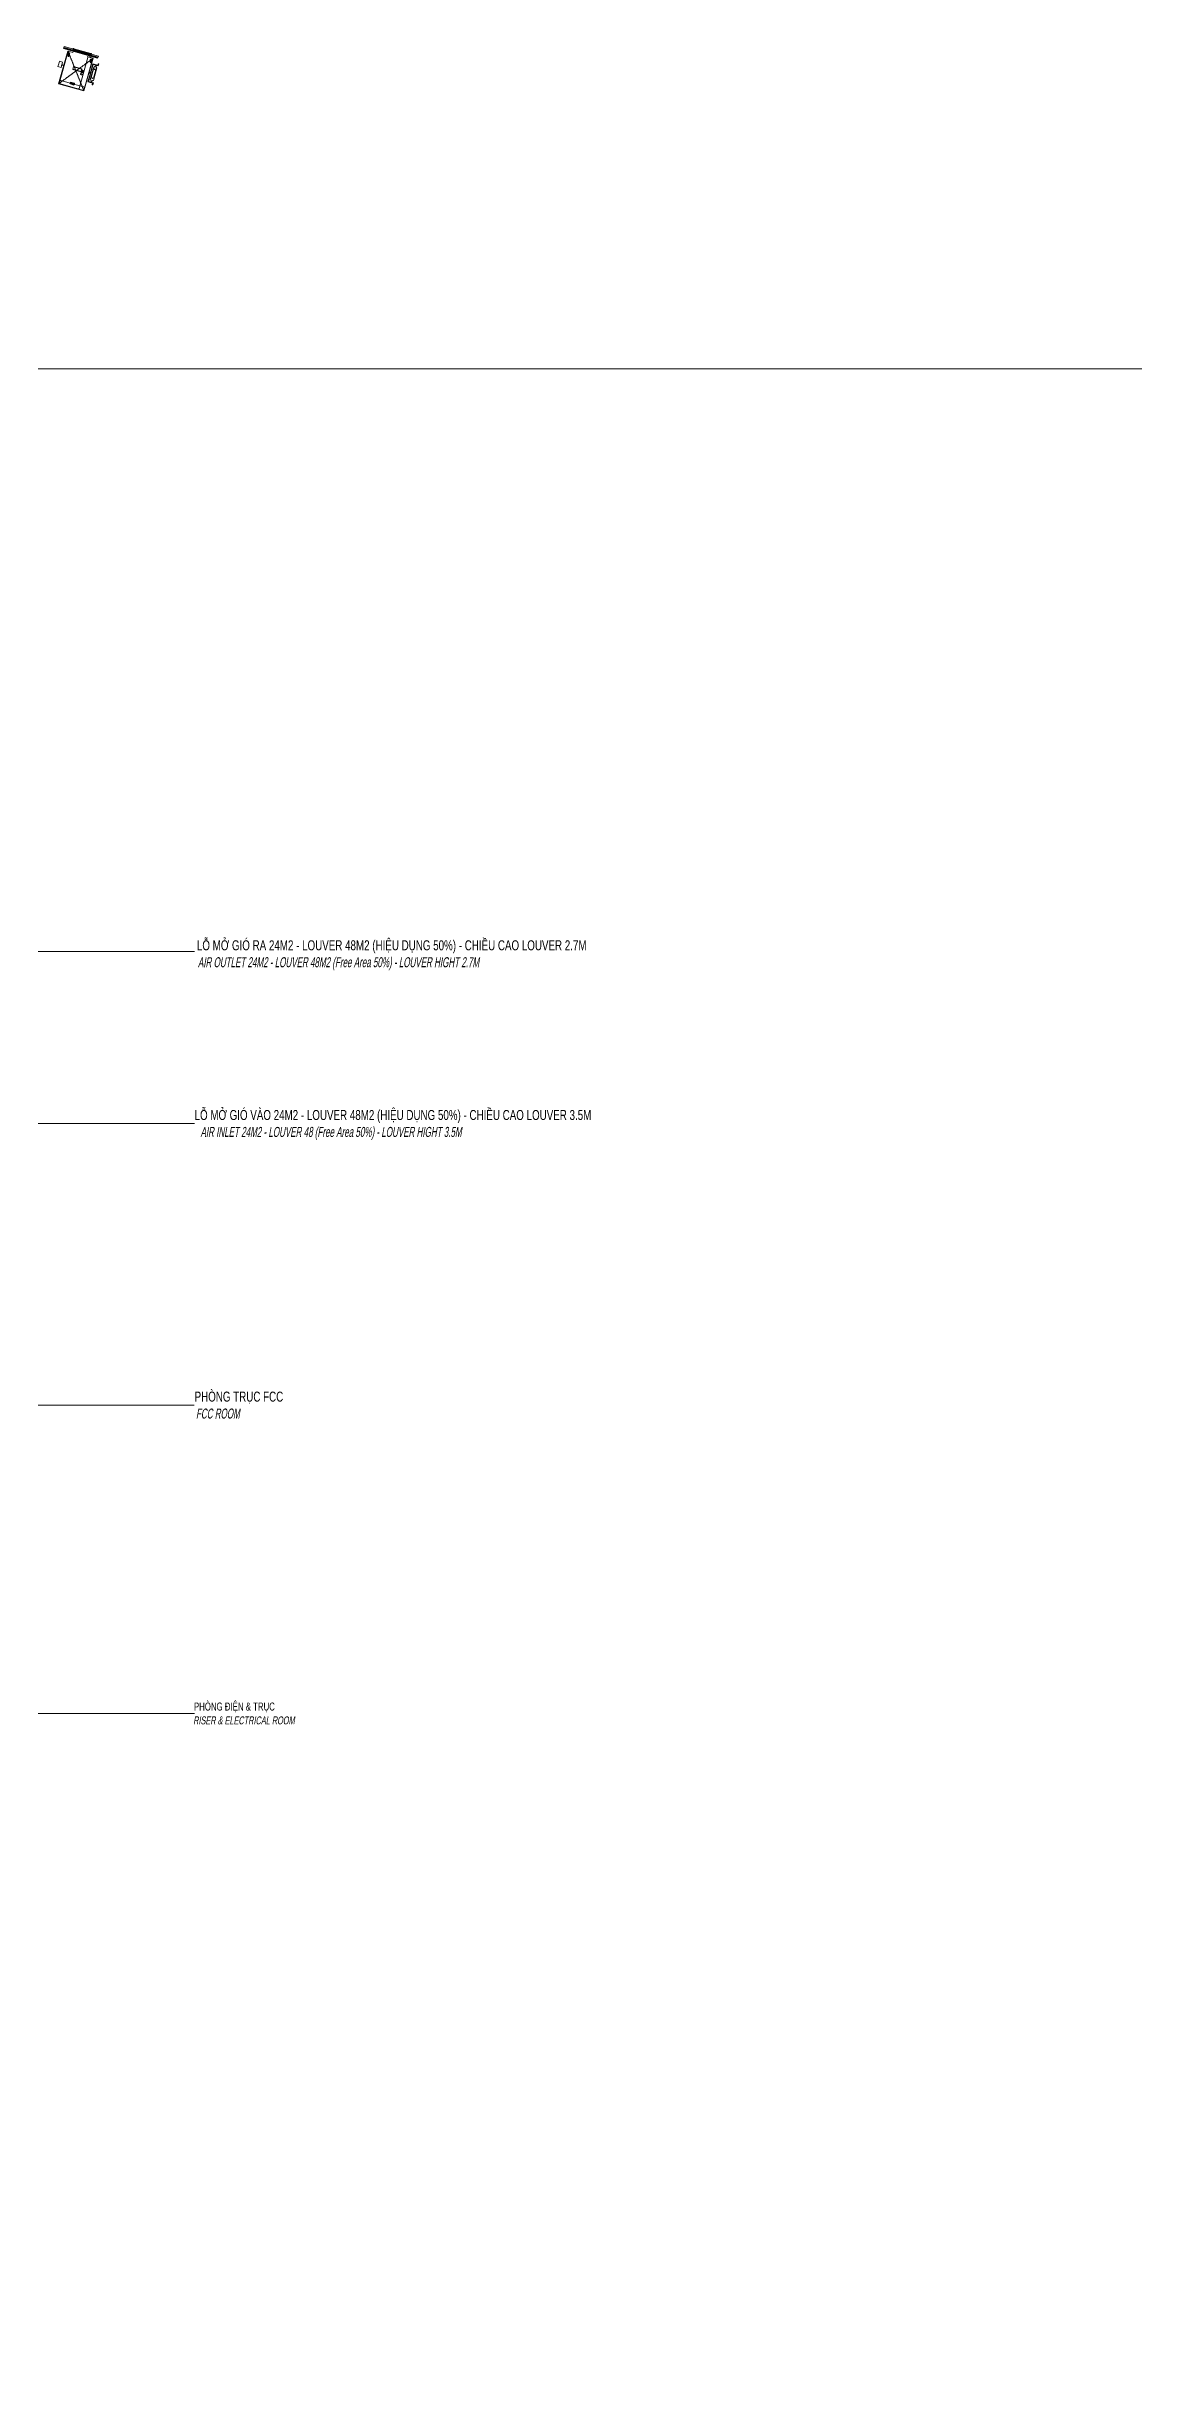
# Model space of a CAD drawing. Header units: millimetres. Extents: x -11451263 to 11578383104, y -507 to 1450429.
# Drawn here: x 11483542 to 11551393, y 1080557 to 1226182 of the extents above; entities that cross this region are included whole.
import ezdxf
from ezdxf.enums import TextEntityAlignment as Align

# ---------------------------------------------------------------- set-up
doc = ezdxf.new("R2010")
doc.units = ezdxf.units.MM
doc.header["$MEASUREMENT"] = 0
doc.linetypes.add('ACAD_ISO02W100', pattern=[15, 12, -3])
doc.layers.get('0').update_dxf_attribs({"linetype": 'CONTINUOUS', "lineweight": 13})
doc.layers.get('Defpoints').update_dxf_attribs({"color": 5, "linetype": 'CONTINUOUS', "lineweight": 13})
for name, color, linetype, lineweight in [('DO DIEN TICH THONG THUY', 141, 'CONTINUOUS', 13), ('KT-Net to mau', 159, 'CONTINUOUS', 18), ('KT-Noi that', 39, 'CONTINUOUS', 9), ('SPE-MEP-HVAC', 140, 'CONTINUOUS', 0), ('SPE-MEP-Plumbing', 90, 'CONTINUOUS', 0)]:
    doc.layers.add(name, color=color, linetype=linetype, lineweight=lineweight)
doc.layers.add('SPE-MEP-E-SLAB TEXT', color=6, linetype='CONTINUOUS')
doc.layers.add('SPE-MEP-Electric', color=2, linetype='CONTINUOUS')
doc.styles.add('ROMANS', font='ROMANS.SHX')
doc.styles.add('SPE-EN', font='arial.ttf', dxfattribs={"width": 0.7, "oblique": 10})
doc.styles.add('SPE-VN', font='arial.ttf', dxfattribs={"width": 0.7})
doc.styles.add('xref.N.Cot vach tang N2$0$DIM', font='vnsimli.shx', dxfattribs={"width": 0.7})
doc.dimstyles.new('SPE-DIM150', dxfattribs={"dimscale": 150, "dimtxt": 2.5, "dimasz": 2.5, "dimexe": 1.25, "dimexo": 0.625, "dimtad": 1, "dimdec": 0, "dimtxsty": 'Standard', "dimcen": 2.5, "dimadec": 0, "dimazin": 0, "dimtfac": 1, "dimtdec": 0, "dimtmove": 0, "dimatfit": 3, "dimldrblk": 'CLOSEDBLANK', "dimfxl": 0, "dimarcsym": 0})
doc.dimstyles.new('xref.N.Cot vach tang N2$0$CCU 1-100 A1', dxfattribs={"dimscale": 100, "dimtxt": 2.2, "dimasz": 1, "dimexe": 1, "dimexo": 0, "dimgap": 1, "dimtad": 1, "dimdec": 0, "dimdsep": 46, "dimtxsty": 'xref.N.Cot vach tang N2$0$DIM', "dimblk1": 'xref.N.Cot vach tang N2$0$_ARCHTICK', "dimblk2": 'xref.N.Cot vach tang N2$0$_ARCHTICK', "dimsah": 1, "dimcen": 0, "dimdle": 1, "dimclrd": 256, "dimclre": 256, "dimclrt": 31, "dimadec": 0, "dimazin": 0, "dimtfac": 1, "dimtdec": 0, "dimtix": 1, "dimtmove": 2, "dimatfit": 3, "dimldrblk": 'xref.N.Cot vach tang N2$0$_ARCHTICK', "dimfxl": 0, "dimtolj": 1, "dimarcsym": 0})

# ---------------------------------------------------------------- blocks, each defined once
blk = doc.blocks.new('xref.N.Cot vach tang N2$0$_Open90')
at = {"color": 0, "linetype": 'ByBlock', "lineweight": -2}
for p, q in [((0, 0), (-1, 0)), ((-0.5, 0.5), (0, 0)), ((0, 0), (-0.5, -0.5))]:
    blk.add_line(p, q, dxfattribs=at)
blk = doc.blocks.new('*D268')
at = {"layer": 'Defpoints', "color": 0, "transparency": 16777216}
for p in [(11484355, 1224013), (11485894, 1223578), (11485914, 1223646)]:
    blk.add_point(p, dxfattribs=at)
at = {"layer": 'KT-Noi that', "color": 5, "transparency": 16777216}
for p, q in [((11484355, 1224013), (11484388, 1224130)), ((11484422, 1224068), (11484955, 1223917)), ((11485866, 1223660), (11485298, 1223820)), ((11485894, 1223578), (11485927, 1223695))]:
    blk.add_line(p, q, dxfattribs=at)
at = {"layer": 'KT-Noi that', "color": 5, "transparency": 16777216, "xscale": 50, "yscale": 50, "zscale": 50}
for p, rotation in [((11484374, 1224081), 164.2212266783101), ((11485914, 1223646), 344.22122667831)]:
    blk.add_blockref('xref.N.Cot vach tang N2$0$_Open90', p, dxfattribs=dict(at, rotation=rotation))
at = {"layer": 'KT-Noi that', "color": 5, "transparency": 16777216, "insert": (11485126, 1223869), "char_height": 110, "attachment_point": 5, "rotation": 344.22123, "style": 'xref.N.Cot vach tang N2$0$DIM'}
blk.add_mtext('\\A1;1600', dxfattribs=at)
blk = doc.blocks.new('xref.N.Cot vach tang N2$0$_ARCHTICK')
at = {"color": 0, "linetype": 'ByBlock', "const_width": 0.15}
blk.add_lwpolyline([(-0.5, -0.5), (0.5, 0.5)], dxfattribs=at)
blk = doc.blocks.new('*D269')
at = {"layer": 'Defpoints', "color": 0, "transparency": 16777216}
for p in [(11486126, 1225546), (11486330, 1225488), (11485759, 1223467)]:
    blk.add_point(p, dxfattribs=at)
at = {"layer": 'KT-Noi that', "color": 5, "transparency": 16777216}
for p, q in [((11485569, 1223573), (11486113, 1225498)), ((11486330, 1225488), (11486078, 1225560)), ((11485759, 1223467), (11485507, 1223539))]:
    blk.add_line(p, q, dxfattribs=at)
at = {"layer": 'KT-Noi that', "color": 5, "transparency": 16777216, "xscale": 50, "yscale": 50, "zscale": 50}
for p, rotation in [((11486126, 1225546), 74.22122665626249), ((11485555, 1223525), 254.2212266562625)]:
    blk.add_blockref('xref.N.Cot vach tang N2$0$_Open90', p, dxfattribs=dict(at, rotation=rotation))
at = {"layer": 'KT-Noi that', "color": 5, "transparency": 16777216, "insert": (11485740, 1224564), "char_height": 110, "attachment_point": 5, "rotation": 74.22123, "style": 'xref.N.Cot vach tang N2$0$DIM'}
blk.add_mtext('\\A1;2100', dxfattribs=at)
blk = doc.blocks.new('_ClosedBlank')
at = {"linetype": 'ByBlock', "lineweight": -2}
for p, q in [((-1, 0.17), (0, 0)), ((-1, 0.17), (-1, -0.17)), ((0, 0), (-1, -0.17))]:
    blk.add_line(p, q, dxfattribs=at)
blk = doc.blocks.new('jghhjkghjkgj')
at = {"true_color": 0xf28888}
h = blk.add_hatch(color=11, dxfattribs=at)
h.dxf.hatch_style = 1
edge = h.paths.add_edge_path()
edge.add_line((11403962, 1048892), (11405711, 1049496))
edge.add_line((11405711, 1049496), (11408224, 1042216))
edge.add_line((11408224, 1042216), (11400578, 1039576))
edge.add_arc((11398745, 1045138), 5856, 244.46229, 288.23568, ccw=False)
edge.add_arc((11436798, 1084934), 60653, 224.5121, 228.00959, ccw=False)
edge.add_arc((11431003, 1079604), 52784, 216.13002, 224.79583, ccw=False)
edge.add_line((11388370, 1048481), (11384648, 1053970))
edge.add_arc((11387825, 1054696), 3260, 105.52673, 192.86682, ccw=False)
edge.add_line((11386953, 1057836), (11416370, 1067978))
edge.add_arc((11428750, 1032070), 37983, 104.35211, 109.02215, ccw=False)
edge.add_arc((11424647, 1048107), 21429, 81.54526, 104.35211, ccw=False)
edge.add_line((11427797, 1069303), (11443617, 1065192))
edge.add_arc((11442918, 1062503), 2778, 20.29044, 75.43109, ccw=False)
edge.add_line((11445523, 1063466), (11447601, 1057460))
edge.add_line((11447601, 1057460), (11437231, 1053880))
edge.add_line((11437231, 1053880), (11434313, 1062330))
edge.add_line((11434313, 1062330), (11428545, 1060345))
edge.add_line((11428545, 1060345), (11422779, 1058354))
edge.add_line((11422779, 1058354), (11422846, 1058162))
edge.add_line((11422846, 1058162), (11419195, 1056902))
edge.add_line((11419195, 1056902), (11418348, 1056610))
edge.add_line((11418348, 1056610), (11416694, 1056039))
edge.add_line((11416694, 1056039), (11413086, 1054793))
edge.add_line((11413086, 1054793), (11413021, 1054982))
edge.add_line((11413021, 1054982), (11406309, 1052665))
edge.add_line((11406309, 1052665), (11406375, 1052476))
edge.add_line((11406375, 1052476), (11403113, 1051350))
edge.add_line((11403113, 1051350), (11403962, 1048892))
at = {"true_color": 0x93e6c6}
h = blk.add_hatch(color=111, dxfattribs=at)
h.dxf.hatch_style = 1
edge = h.paths.add_edge_path()
edge.add_line((11420665, 1047210), (11420627, 1046737))
edge.add_line((11420627, 1046737), (11420555, 1045834))
edge.add_arc((11420539, 1034073), 11762, 28.67493, 89.9224, ccw=False)
edge.add_line((11430858, 1039716), (11431846, 1040059))
edge.add_line((11431846, 1040059), (11442618, 1043791))
edge.add_line((11442618, 1043791), (11443599, 1044106))
edge.add_line((11443599, 1044106), (11445650, 1044814))
edge.add_line((11445650, 1044814), (11445924, 1044020))
edge.add_line((11445924, 1044020), (11449044, 1045097))
edge.add_line((11449044, 1045097), (11449909, 1042592))
edge.add_line((11449909, 1042592), (11449436, 1042429))
edge.add_line((11449436, 1042429), (11450047, 1040659))
edge.add_line((11450047, 1040659), (11451833, 1040659))
edge.add_line((11451833, 1040659), (11451833, 1032959))
edge.add_line((11451833, 1032959), (11454833, 1032959))
edge.add_line((11454833, 1032959), (11454833, 1043459))
edge.add_line((11454833, 1043459), (11457983, 1043459))
edge.add_line((11457983, 1043459), (11457983, 1045159))
edge.add_line((11457983, 1045159), (11454936, 1045159))
edge.add_arc((11455109, 1049735), 4579, 202.82978, 267.83441, ccw=False)
edge.add_line((11450888, 1047958), (11447601, 1057460))
edge.add_line((11447601, 1057460), (11441999, 1055526))
edge.add_line((11441999, 1055526), (11438932, 1054467))
edge.add_line((11438932, 1054467), (11431465, 1051889))
edge.add_line((11431465, 1051889), (11428612, 1060151))
edge.add_line((11428612, 1060151), (11425777, 1059172))
edge.add_line((11425777, 1059172), (11428354, 1051707))
edge.add_line((11428354, 1051707), (11425424, 1050695))
edge.add_line((11425424, 1050695), (11422485, 1049674))
edge.add_arc((11423650, 1046909), 3000, 112.8468, 174.24151)
at = {"true_color": 0x94cce1}
h = blk.add_hatch(color=151, dxfattribs=at)
h.dxf.hatch_style = 1
edge = h.paths.add_edge_path()
edge.add_line((11413086, 1054793), (11422846, 1058162))
edge.add_line((11422846, 1058162), (11423270, 1056934))
edge.add_line((11423270, 1056934), (11420812, 1056085))
edge.add_line((11420812, 1056085), (11422346, 1051642))
edge.add_line((11422346, 1051642), (11424804, 1052491))
edge.add_line((11424804, 1052491), (11425407, 1050742))
edge.add_line((11425407, 1050742), (11422655, 1049792))
edge.add_arc((11423658, 1046898), 3063, 109.1241, 178.41293)
edge.add_line((11420596, 1046983), (11420505, 1045834))
edge.add_arc((11420539, 1034073), 11762, 90.16676, 114.30777)
edge.add_line((11415698, 1044792), (11415445, 1044704))
edge.add_line((11415445, 1044704), (11415149, 1045561))
edge.add_line((11415149, 1045561), (11415303, 1045614))
edge.add_line((11415303, 1045614), (11414585, 1047693))
edge.add_line((11414585, 1047693), (11414963, 1047824))
edge.add_line((11414963, 1047824), (11413639, 1051810))
edge.add_line((11413639, 1051810), (11414065, 1051957))
edge.add_line((11414065, 1051957), (11413086, 1054793))
at = {"true_color": 0xf28888}
h = blk.add_hatch(color=11, dxfattribs=at)
h.dxf.hatch_style = 1
edge = h.paths.add_edge_path()
edge.add_line((11466283, 1045159), (11466283, 1032759))
edge.add_line((11466283, 1032759), (11454833, 1032759))
edge.add_line((11454833, 1032759), (11454833, 1032759))
edge.add_line((11454833, 1032759), (11446133, 1032759))
edge.add_line((11446133, 1032759), (11446133, 1033610))
edge.add_line((11446133, 1033610), (11445918, 1034232))
edge.add_line((11445918, 1034232), (11441901, 1032845))
edge.add_line((11441901, 1032845), (11442358, 1031522))
edge.add_line((11442358, 1031522), (11437915, 1029988))
edge.add_line((11437915, 1029988), (11437458, 1031311))
edge.add_line((11437458, 1031311), (11434312, 1030201))
edge.add_line((11434312, 1030201), (11435977, 1025391))
edge.add_arc((11440658, 1026868), 4909, 197.51289, 269.92825)
edge.add_line((11440652, 1021959), (11485787, 1021959))
edge.add_arc((11485787, 1026815), 4856, 270, 361.01204)
edge.add_arc((11484053, 1026784), 6590, 1.01204, 7.07216)
edge.add_line((11490593, 1027596), (11489889, 1030859))
edge.add_line((11489889, 1030859), (11485433, 1030859))
edge.add_line((11485433, 1030859), (11482533, 1030859))
edge.add_line((11482533, 1030859), (11475333, 1030859))
edge.add_line((11475333, 1030859), (11475333, 1032759))
edge.add_line((11475333, 1032759), (11475083, 1032759))
edge.add_line((11475083, 1032759), (11475083, 1043199))
edge.add_line((11475083, 1043199), (11475083, 1044046))
edge.add_line((11475083, 1044046), (11475083, 1045159))
edge.add_line((11475083, 1045159), (11466283, 1045159))
at = {"true_color": 0x40c9a2}
h = blk.add_hatch(color=113, dxfattribs=at)
h.dxf.hatch_style = 1
h.paths.add_polyline_path([(11461183, 1045159), (11466284, 1045159), (11466284, 1032958), (11461183, 1032958), (11461183, 1043059), (11457983, 1043059), (11457983, 1045159)])
at = {"true_color": 0x94cce1}
h = blk.add_hatch(color=151, dxfattribs=at)
h.dxf.hatch_style = 1
h.paths.add_polyline_path([(11431558, 1038160), (11441280, 1041528), (11442135, 1039061), (11440906, 1038637), (11442309, 1034573), (11434653, 1031929), (11433815, 1031639)])
at = {"layer": 'DO DIEN TICH THONG THUY'}
h = blk.add_hatch(dxfattribs=at)
h.set_pattern_fill('ANSI31', color=256, scale=2000)
h.paths.add_polyline_path([(11422108, 1118119), (11423288, 1117144), (11424262, 1118324), (11423082, 1119298)], flags=16)
h.paths.add_polyline_path([(11428508, 1112833), (11429687, 1111859), (11430662, 1113039), (11429482, 1114013)], flags=16)
h.paths.add_polyline_path([(11424783, 1108323), (11425962, 1107348), (11426937, 1108528), (11425757, 1109502)], flags=16)
h.paths.add_polyline_path([(11415484, 1114997), (11420849, 1121493), (11422140, 1120427), (11427020, 1126335), (11430169, 1125446), (11426041, 1120447), (11429415, 1117661), (11433354, 1116544), (11429541, 1103048), (11427196, 1103710), (11418276, 1111076), (11419232, 1112233), (11418052, 1113207), (11417889, 1113010)])
at = {"elevation": 0}
for points in [[(11403962, 1048892), (11405711, 1049496), (11408224, 1042216), (11400578, 1039576, -0.1933544), (11396220, 1039854, -0.0152619), (11393546, 1042413, -0.0378298), (11388370, 1048481), (11384648, 1053970, -0.4006807), (11386953, 1057836), (11416370, 1067978, -0.0203797), (11419335, 1068867, -0.0998435), (11427797, 1069303), (11443617, 1065192, -0.245349), (11445523, 1063466), (11447601, 1057460), (11437231, 1053880), (11434313, 1062330), (11428545, 1060345), (11422779, 1058354), (11422846, 1058162), (11419195, 1056902), (11418348, 1056610), (11416694, 1056039), (11413086, 1054793), (11413021, 1054982), (11406309, 1052665), (11406375, 1052476), (11403113, 1051350)], [(11420665, 1047210), (11420627, 1046737), (11420555, 1045834, -0.2737917), (11430858, 1039716), (11431846, 1040059), (11442618, 1043791), (11443599, 1044106), (11445650, 1044814), (11445924, 1044020), (11449044, 1045097), (11449909, 1042592), (11449436, 1042429), (11450047, 1040659), (11451833, 1040659), (11451833, 1032959), (11454833, 1032959), (11454833, 1043459), (11457983, 1043459), (11457983, 1045159), (11454936, 1045159, -0.2914954), (11450888, 1047958), (11447601, 1057460), (11441999, 1055526), (11438932, 1054467), (11431465, 1051889), (11428612, 1060151), (11425777, 1059172), (11428354, 1051707), (11425424, 1050695), (11422485, 1049674, 0.2744825)], [(11413086, 1054793), (11422846, 1058162), (11423270, 1056934), (11420812, 1056085), (11422346, 1051642), (11424804, 1052491), (11425407, 1050742), (11422655, 1049792, 0.3118906), (11420596, 1046983), (11420505, 1045834, 0.1057263), (11415698, 1044792), (11415445, 1044704), (11415149, 1045561), (11415303, 1045614), (11414585, 1047693), (11414963, 1047824), (11413639, 1051810), (11414065, 1051957)], [(11466283, 1045159), (11466283, 1032759), (11454833, 1032759), (11454833, 1032759), (11446133, 1032759), (11446133, 1033610), (11445918, 1034232), (11441901, 1032845), (11442358, 1031522), (11437915, 1029988), (11437458, 1031311), (11434312, 1030201), (11435977, 1025391, 0.3269245), (11440652, 1021959), (11485787, 1021959, 0.4193966), (11490642, 1026901, 0.0264485), (11490593, 1027596), (11489889, 1030859), (11489889, 1030859), (11485433, 1030859), (11482533, 1030859), (11475333, 1030859), (11475333, 1032759), (11475083, 1032759), (11475083, 1043199), (11475083, 1044046), (11475083, 1045159)]]:
    blk.add_lwpolyline(points, format="xyb", close=True, dxfattribs=at)
for points in [[(11461183, 1045159), (11466284, 1045159), (11466284, 1032958), (11461183, 1032958), (11461183, 1043059), (11457983, 1043059), (11457983, 1045159)], [(11431558, 1038160), (11441280, 1041528), (11442135, 1039061), (11440906, 1038637), (11442309, 1034573), (11434653, 1031929), (11433815, 1031639)]]:
    blk.add_lwpolyline(points, close=True, dxfattribs=at)
at = {"layer": 'DO DIEN TICH THONG THUY', "elevation": 0}
blk.add_lwpolyline([(11441183, 1154490, -0.9741855), (11440767, 1153018), (11438817, 1146118, -0.9741872), (11438401, 1144646), (11436451, 1137746, -0.9741867), (11436035, 1136274), (11434085, 1129373, -0.6648394), (11434220, 1127969), (11455091, 1122071), (11455445, 1123323), (11456696, 1122969), (11458654, 1129898), (11457403, 1130251), (11457811, 1131695), (11459062, 1131341), (11461019, 1138270), (11459768, 1138623), (11460176, 1140067), (11461427, 1139713), (11463197, 1145976), (11462722, 1148180), (11462007, 1148383), (11461653, 1147132), (11460210, 1147539), (11460563, 1148790), (11454212, 1150592), (11455121, 1153809), (11442035, 1157507)], format="xyb", close=True, dxfattribs=at)
for points in [[(11415463, 1114995), (11420846, 1121514), (11422138, 1120448), (11427014, 1126353), (11430195, 1125454), (11426062, 1120449), (11429422, 1117675), (11433373, 1116554), (11429551, 1103029), (11427189, 1103697), (11418255, 1111074), (11419210, 1112231), (11418054, 1113186), (11417891, 1112989), (11415463, 1114995)], [(11424804, 1108325), (11425960, 1107369), (11426916, 1108526), (11425759, 1109481), (11424804, 1108325)]]:
    blk.add_lwpolyline(points, dxfattribs=at)
for points in [[(11415484, 1114997), (11420849, 1121493), (11422140, 1120427), (11427020, 1126335), (11430169, 1125446), (11426041, 1120447), (11429415, 1117661), (11433354, 1116544), (11429541, 1103048), (11427196, 1103710), (11418276, 1111076), (11419232, 1112233), (11418052, 1113207), (11417889, 1113010)], [(11422108, 1118119), (11423288, 1117144), (11424262, 1118324), (11423082, 1119298)], [(11428508, 1112833), (11429687, 1111859), (11430662, 1113039), (11429482, 1114013)], [(11424783, 1108323), (11425962, 1107348), (11426937, 1108528), (11425757, 1109502)]]:
    blk.add_lwpolyline(points, close=True, dxfattribs=at)
blk = doc.blocks.new('A$C26E72C3C')
at = {"layer": 'SPE-MEP-E-SLAB TEXT', "oblique": 10, "width": 0.6}
for s, height, p in [('AIR OUTLET 24M2 - LOUVER 48M2 (Free Area 50%%%) - LOUVER HIGHT 2.7M', 625, (38429, -15800, 0)), ('AIR INLET 24M2 - LOUVER 48 (Free Area 50%%%) - LOUVER HIGHT 3.5M', 625, (38588, -26403, 0)), ('FCC ROOM', 625, (38307, -43998, 0)), ('RISER & ELECTRICAL ROOM', 500, (38132, -63108, 0)), ('RISER & ELECTRICAL ROOM', 500, (-93816, -72997, 0)), ('RISER & ELECTRICAL ROOM', 500, (-93816, -78590, 0)), ('RISER & ELECTRICAL ROOM', 500, (-93816, -78590, 0))]:
    blk.add_text(s, height=height, dxfattribs=at).set_placement(p)
at = {"layer": 'SPE-MEP-Electric', "style": 'SPE-EN', "width": 0.7}
for s, height, p in [('LỖ MỞ GIÓ RA 24M2 - LOUVER 48M2 (HIỆU DỤNG 50%%%) - CHIỀU CAO LOUVER 2.7M ', 625, (38362, -14743, 0)), ('LỖ MỞ GIÓ VÀO 24M2 - LOUVER 48M2 (HIỆU DỤNG 50%%%) - CHIỀU CAO LOUVER 3.5M', 625, (38218, -25346, 0)), ('PHÒNG TRỤC FCC', 625, (38218, -42941, 0)), ('PHÒNG ĐIỆN & TRỤC', 500, (38177, -62242, 0)), ('PHÒNG ĐIỆN & TRỤC', 500, (-93771, -72131, 0)), ('PHÒNG ĐIỆN & TRỤC', 500, (-93771, -77724, 0)), ('PHÒNG ĐIỆN & TRỤC', 500, (-93771, -77724, 0))]:
    blk.add_text(s, height=height, dxfattribs=at).set_placement(p)
at = {"layer": 'SPE-MEP-HVAC', "width": 0.7}
for s, style, p in [('TRỤC ĐIỀU ÁP BUỒNG ĐỆM & SẢNH THANG MÁY 1.6m2', 'SPE-VN', (-20061, -61171, 0)), ('TRỤC CẤP KHÍ CHO HÚT KHÓI HÀNH LANG 1.2 m2', 'SPE-VN', (-81858, -66328, 0)), ('TRỤC HÚT KHÓI HÀNH LANG 1.6m2', 'SPE-VN', (-85230, -68321, 0)), ('TRỤC CẤP CHILLER', 'SPE-EN', (-88951, -70442, 0)), ('TRỤC ĐIỀU ÁP BUỒNG ĐỆM 1.2m2', 'SPE-VN', (-85549, -82625, 0)), ('TRỤC HÚT KHÓI HÀNH LANG 1.6m2', 'SPE-VN', (-85230, -84347, 0))]:
    blk.add_text(s, height=500, dxfattribs=dict(at, style=style)).set_placement(p, align=Align.RIGHT)
at = {"layer": 'SPE-MEP-HVAC', "style": 'SPE-EN', "oblique": 10}
for s, width, p in [('PRESSURE FOR BUFFER &LIFT LOBBY : 1.6m2', 0.6, (-20085, -62027, 0)), ('MAKEUP AIR FOR SMOKE CORRIDOR : 1.2 m2', 0.6, (-84342, -67257, 0)), ('CORRIDOR SMOKE EXHAUST: 1.6 m2', 0.6, (-86019, -69178, 0)), (' CHILLER RISER', 0.7, (-89820, -71311, 0)), ('PRESSURE FOR BUFFER : 1.2m2', 0.6, (-87007, -83481, 0)), ('CORRIDOR SMOKE EXHAUST: 1.6 m2', 0.6, (-86019, -85204, 0))]:
    blk.add_text(s, height=500, dxfattribs=dict(at, width=width)).set_placement(p, align=Align.RIGHT)
at = {"layer": 'SPE-MEP-HVAC', "style": 'SPE-EN', "width": 0.7}
blk.add_text('TRỤC HÚT BẾP, GẶT ỦI & THÔNG GIÓ', height=500, dxfattribs=at).set_placement((-93504, -76013, 0))
at = {"layer": 'SPE-MEP-HVAC', "style": 'SPE-EN', "oblique": 10, "width": 0.7}
blk.add_text('KITCHEN EXHAUST, LAUNDRY & MV RISER', height=500, dxfattribs=at).set_placement((-93602, -76883, 0))
at = {"layer": 'SPE-MEP-Plumbing', "style": 'SPE-EN', "width": 0.7}
for s, p in [('TRỤC GOM THOÁT NƯỚC THẢI, MƯA', (-84668, -56214, 0)), ('TRỤC CẤP THOÁT NƯỚC', (-87650, -64126, 0)), ('TRỤC CẤP THOÁT NƯỚC', (-87691, -86453, 0))]:
    blk.add_text(s, height=500, dxfattribs=at).set_placement(p, align=Align.RIGHT)
at = {"layer": 'SPE-MEP-Plumbing', "style": 'SPE-EN', "oblique": 10, "width": 0.7}
for s, p in [('MAIN SANITATION & RAIN RISER', (-85742, -57116, 0)), ('PLUMBING RISER', (-89462, -64842, 0)), ('PLUMBING RISER', (-89486, -87203, 0))]:
    blk.add_text(s, height=500, dxfattribs=at).set_placement(p, align=Align.RIGHT)
at = {"layer": 'SPE-MEP-Electric'}
for points, override in [([(1071, -14809, 0), (38222, -14809, 0)], {"dimgap": 0.625, "dimtad": 0, "dimfxl": 2}), ([(-2479, -25559, 0), (38222, -25559, 0)], {"dimgap": 0.625, "dimtad": 0, "dimfxl": 2}), ([(9827, -43153, 0), (38184, -43153, 0)], {"dimgap": 0.625, "dimtad": 0, "dimfxl": 2}), ([(-15603, -62434, 0), (38222, -62434, 0)], {"dimgap": 0.625, "dimtad": 0, "dimfxl": 2}), ([(-54295, -72323, 0), (-93816, -72323, 0)], {"dimtad": 0}), ([(-49785, -77915, 0), (-93816, -77915, 0)], {"dimtad": 0})]:
    blk.add_leader(points, dimstyle='SPE-DIM150', override=override, dxfattribs=at)
at = {"layer": 'SPE-MEP-HVAC'}
for points in [[(-36582, -61304, 0), (-20113, -61324, 0)], [(-49969, -66570, 0), (-93504, -66570, 0)], [(-51342, -67845, 0), (-51879, -68504, 0), (-93654, -68504, 0)], [(-50654, -68556, 0), (-52341, -70619, 0), (-93604, -70619, 0)], [(-52094, -76248, 0), (-93504, -76248, 0)], [(-60379, -82829, 0), (-93607, -82829, 0)], [(-61395, -84530, 0), (-93575, -84530, 0)]]:
    blk.add_leader(points, dimstyle='SPE-DIM150', dxfattribs=at)
at = {"layer": 'SPE-MEP-Plumbing'}
for points, override in [([(-42495, -56416, 0), (-93455, -56416, 0)], {"dimgap": 0.625, "dimtad": 0, "dimfxl": 2}), ([(-42624, -68986, 0), (-42624, -64244, 0), (-93579, -64244, 0)], {"dimtad": 0, "dimfxl": 2}), ([(-59420, -86074, 0), (-59898, -86607, 0), (-93588, -86607, 0)], {"dimtad": 0})]:
    blk.add_leader(points, dimstyle='SPE-DIM150', override=override, dxfattribs=at)

msp = doc.modelspace()

# ---------------------------------------------------------------- linework, layer by layer
at = {"layer": 'Defpoints'}
msp.add_lwpolyline([(11579737.4, 1206045.3), (11264737.4, 1206045.3), (11264737.4, 983295.3), (11579737.4, 983295.3)], close=True, dxfattribs=at)
at = {"layer": 'KT-Noi that', "linetype": 'Continuous', "ltscale": 2}
for p, q in [((11484629.7, 1226181.9), (11484616.1, 1226133.8)), ((11486770.9, 1225576.9), (11484629.7, 1226181.9)), ((11484862.7, 1225903), (11484284.8, 1223858.1)), ((11484886.7, 1225896.2), (11484315.7, 1223875.4)), ((11484471.5, 1224993.1), (11484502.5, 1225102.8)), ((11484479.9, 1224993.3), (11484471.5, 1224993.1)), ((11484497.2, 1225039.9), (11484479.9, 1224993.3)), ((11484525.1, 1225032), (11484497.2, 1225039.9)), ((11484509.5, 1225098.2), (11484499.9, 1225049.5)), ((11484499.9, 1225049.5), (11484527.8, 1225041.6)), ((11484502.5, 1225102.8), (11484509.5, 1225098.2)), ((11484533.9, 1225026.4), (11484525.1, 1225032)), ((11484527.8, 1225041.6), (11484538.3, 1225041.8)), ((11484570.5, 1225016.1), (11484533.9, 1225026.4)), ((11484538.3, 1225041.8), (11484574.8, 1225031.5)), ((11484574.8, 1225031.5), (11484570.5, 1225016.1)), ((11484616.1, 1226133.8), (11486757.3, 1225528.7)), ((11484886.7, 1225896.2), (11484862.7, 1225903)), ((11485175.4, 1225814.7), (11484886.7, 1225896.2)), ((11485171, 1224750.8), (11485225.4, 1224943.2)), ((11485681, 1224606.7), (11485171, 1224750.8)), ((11485195.8, 1225886.8), (11485175.4, 1225814.7)), ((11485177.8, 1224774.8), (11485218.6, 1224919.2)), ((11485687.8, 1224630.7), (11485177.8, 1224774.8)), ((11485181.7, 1226020.7), (11485195.3, 1226068.8)), ((11485229.8, 1226007.1), (11485181.7, 1226020.7)), ((11485195.3, 1226068.8), (11485243.4, 1226055.2)), ((11485218.6, 1224919.2), (11485728.6, 1224775.1)), ((11485225.4, 1224943.2), (11485735.4, 1224799.1)), ((11485243.4, 1226055.2), (11485229.8, 1226007.1)), ((11485242.1, 1226050.4), (11486300.6, 1225751.3)), ((11485735.4, 1224799.1), (11485681, 1224606.7)), ((11485728.6, 1224775.1), (11485687.8, 1224630.7)), ((11485855.4, 1223440.3), (11486426.5, 1225461.2)), ((11485872.7, 1223409.4), (11486450.5, 1225454.4)), ((11486234, 1225515.5), (11486254.4, 1225587.7)), ((11486426.5, 1225461.2), (11486234, 1225515.5)), ((11486265.5, 1224122.9), (11486486.1, 1224903.5)), ((11486302, 1225756.1), (11486288.4, 1225708)), ((11486288.4, 1225708), (11486336.5, 1225694.4)), ((11486350.1, 1225742.5), (11486302, 1225756.1)), ((11486303.4, 1224257.2), (11486448.6, 1224771.1)), ((11486327.5, 1224250.4), (11486472.7, 1224764.3)), ((11486336.5, 1225694.4), (11486350.1, 1225742.5)), ((11486450.5, 1225454.4), (11486426.5, 1225461.2)), ((11486448.6, 1224771.1), (11486641.1, 1224716.7)), ((11486458, 1224068.5), (11486678.5, 1224849.1)), ((11486617.1, 1224723.5), (11486471.8, 1224209.7)), ((11486472.7, 1224764.3), (11486617.1, 1224723.5)), ((11486491.7, 1224906.7), (11486521.4, 1224898.3)), ((11486641.1, 1224716.7), (11486495.9, 1224202.9)), ((11486527.1, 1224901.5), (11486536.8, 1224936)), ((11486542.5, 1224939.2), (11486649.1, 1224909.1)), ((11486583.8, 1225024.2), (11486583, 1225030.6)), ((11486583, 1225030.6), (11486662.4, 1225008.2)), ((11486616.9, 1225012.5), (11486583.8, 1225024.2)), ((11486599.8, 1224954.9), (11486606.7, 1224979.4)), ((11486608.5, 1224952.5), (11486599.8, 1224954.9)), ((11486606.7, 1224979.4), (11486610.2, 1224988.8)), ((11486614.9, 1224977.1), (11486608.5, 1224952.5)), ((11486610.2, 1224988.8), (11486616.9, 1225012.5)), ((11486617.4, 1224986.8), (11486614.9, 1224977.1)), ((11486624.1, 1225010.5), (11486617.4, 1224986.8)), ((11486658.4, 1225003.1), (11486624.1, 1225010.5)), ((11486642.5, 1224868.9), (11486652.3, 1224903.4)), ((11486645.7, 1224863.2), (11486675.3, 1224854.8)), ((11486662.4, 1225008.2), (11486658.4, 1225003.1)), ((11486757.3, 1225528.7), (11486770.9, 1225576.9)), ((11484284.8, 1223858.1), (11485872.7, 1223409.4)), ((11484315.7, 1223875.4), (11485855.4, 1223440.3)), ((11486187.2, 1224559.2), (11486191.5, 1224574.6)), ((11486223.7, 1224548.9), (11486187.2, 1224559.2)), ((11486191.5, 1224574.6), (11486228.1, 1224564.3)), ((11486234.2, 1224549.1), (11486223.7, 1224548.9)), ((11486228.1, 1224564.3), (11486236.9, 1224558.7)), ((11486262.1, 1224541.2), (11486234.2, 1224549.1)), ((11486236.9, 1224558.7), (11486264.8, 1224550.8)), ((11486252.5, 1224492.5), (11486262.1, 1224541.2)), ((11486259.5, 1224487.9), (11486252.5, 1224492.5)), ((11486290.5, 1224597.6), (11486259.5, 1224487.9)), ((11486264.8, 1224550.8), (11486282.1, 1224597.4)), ((11486268.7, 1224117.2), (11486298.3, 1224108.9)), ((11486282.1, 1224597.4), (11486290.5, 1224597.6)), ((11486282.1, 1223965.8), (11486286.2, 1223970.9)), ((11486361.5, 1223943.4), (11486282.1, 1223965.8)), ((11486286.2, 1223970.9), (11486320.5, 1223963.5)), ((11486291.9, 1224069.2), (11486301.5, 1224103.2)), ((11486295, 1224063.5), (11486401.7, 1224033.4)), ((11486495.9, 1224202.9), (11486303.4, 1224257.2)), ((11486320.5, 1223963.5), (11486327.2, 1223987.2)), ((11486327.2, 1223987.2), (11486329.6, 1223996.9)), ((11486471.8, 1224209.7), (11486327.5, 1224250.4)), ((11486334.4, 1223985.2), (11486327.7, 1223961.5)), ((11486327.7, 1223961.5), (11486360.8, 1223949.8)), ((11486329.6, 1223996.9), (11486336.1, 1224021.5)), ((11486337.8, 1223994.6), (11486334.4, 1223985.2)), ((11486336.1, 1224021.5), (11486344.7, 1224019)), ((11486344.7, 1224019), (11486337.8, 1223994.6)), ((11486360.8, 1223949.8), (11486361.5, 1223943.4)), ((11486407.3, 1224036.5), (11486417, 1224070.6)), ((11486422.6, 1224073.7), (11486452.3, 1224065.4))]:
    msp.add_line(p, q, dxfattribs=at)
at = {"layer": 'KT-Noi that', "linetype": 'ACAD_ISO02W100', "ltscale": 2}
for p, q in [((11484284.8, 1223858.1), (11486450.5, 1225454.4)), ((11485872.7, 1223409.4), (11484874.7, 1225899.6))]:
    msp.add_line(p, q, dxfattribs=at)
at = {"layer": 'KT-Noi that', "linetype": 'Continuous', "ltscale": 2}
for points in [[(11484487, 1225048), (11484439.4, 1224879.6), (11484250.8, 1224932.9), (11484298.4, 1225101.3), (11484346, 1225269.7), (11484534.6, 1225216.4), (11484487, 1225048)], [(11484604, 1226054.1), (11486725.9, 1225454.5), (11486739.5, 1225502.6), (11484617.6, 1226102.2)], [(11485738.7, 1225785.4), (11485726.5, 1225742.1), (11485197.2, 1225891.6), (11485209.4, 1225934.9)], [(11485759.1, 1225857.6), (11485746.9, 1225814.3), (11485217.6, 1225963.8), (11485229.8, 1226007.1)], [(11486268, 1225635.8), (11486255.7, 1225592.5), (11485726.5, 1225742.1), (11485738.7, 1225785.4)], [(11486288.4, 1225708), (11486276.1, 1225664.7), (11485746.9, 1225814.3), (11485759.1, 1225857.6)], [(11486275, 1224542.7), (11486115, 1223976.6), (11486414.3, 1223892.1), (11486388.5, 1223800.7), (11486422.2, 1223791.1), (11486457.5, 1223916.2), (11486153.4, 1224002.2), (11486303.9, 1224534.6), (11486454.3, 1225067), (11486758.4, 1224981), (11486793.8, 1225106.1), (11486760.1, 1225115.7), (11486734.2, 1225024.2), (11486435, 1225108.8), (11486275, 1224542.7)]]:
    msp.add_lwpolyline(points, close=True, dxfattribs=at)
for points in [[(11485201.3, 1225906.1), (11485730.5, 1225756.5)], [(11485205.3, 1225920.5), (11485734.6, 1225771)], [(11485221.7, 1225978.2), (11485750.9, 1225828.7)], [(11485225.7, 1225992.7), (11485755, 1225843.1)], [(11485730.5, 1225756.5), (11486259.8, 1225607)], [(11485734.6, 1225771), (11486263.9, 1225621.4)], [(11485750.9, 1225828.7), (11486280.2, 1225679.1)], [(11485755, 1225843.1), (11486284.3, 1225693.6)]]:
    msp.add_lwpolyline(points, dxfattribs=at)
for centre, radius in [((11486553.9, 1224775.7), 14.5), ((11486390.7, 1224198.3), 17.5)]:
    msp.add_circle(centre, radius, dxfattribs=at)
for centre, start, end in [((11486490.5, 1224902.2), 74.221227, 164.221227), ((11486522.6, 1224902.7), 254.221227, 344.221227), ((11486541.2, 1224934.8), 74.221227, 164.221227), ((11486647, 1224867.6), 164.221227, 254.221227), ((11486647.9, 1224904.6), 344.221227, 74.221227), ((11486674.1, 1224850.4), 344.221227, 74.221227), ((11486269.9, 1224121.7), 164.221227, 254.221227), ((11486296.3, 1224067.9), 164.221227, 254.221227), ((11486297, 1224104.4), 344.221227, 74.221227), ((11486402.9, 1224037.8), 254.221227, 344.221227), ((11486421.4, 1224069.3), 74.221227, 164.221227), ((11486453.5, 1224069.8), 254.221227, 344.221227)]:
    msp.add_arc(centre, 4.61, start, end, dxfattribs=at)

# ---------------------------------------------------------------- block references
at = {"layer": 'Defpoints'}
msp.add_blockref('A$C26E72C3C', (11454561.8, 1184463.4), dxfattribs=at)
at = {"layer": 'KT-Net to mau'}
msp.add_blockref('jghhjkghjkgj', (0, 0, 0), dxfattribs=at)

# ---------------------------------------------------------------- texts
at = {"layer": 'KT-Noi that', "linetype": 'Continuous', "ltscale": 2, "style": 'ROMANS', "width": 0.75}
for p in [(11484909.3, 1225682), (11486295.1, 1225290.4)]:
    msp.add_text('COP', height=100, rotation=254.221227, dxfattribs=at).set_placement(p, align=Align.MIDDLE)

# ---------------------------------------------------------------- dimensions: what is measured, and where the dimension line sits
at = {"layer": 'KT-Noi that', "color": 5}
dim = msp.add_linear_dim(base=(11486126.5, 1225545.9), p1=(11485759.2, 1223467.5), p2=(11486330.2, 1225488.3), angle=74.221227, dimstyle='xref.N.Cot vach tang N2$0$CCU 1-100 A1', override={"dimscale": 50, "dimblk1": 'xref.N.Cot vach tang N2$0$_Open90', "dimblk2": 'xref.N.Cot vach tang N2$0$_Open90', "dimclrd": 5, "dimclre": 5, "dimclrt": 5, "dimlwd": 65535, "dimlwe": 65535}, dxfattribs=at)
dim.commit()
dim.dimension.update_dxf_attribs({"geometry": '*D269', "text_midpoint": (11485739.9, 1224564)})
dim = msp.add_linear_dim(base=(11485913.7, 1223646.4), p1=(11484354.6, 1224013), p2=(11485894.3, 1223578), angle=164.221227, dimstyle='xref.N.Cot vach tang N2$0$CCU 1-100 A1', override={"dimscale": 50, "dimblk1": 'xref.N.Cot vach tang N2$0$_Open90', "dimblk2": 'xref.N.Cot vach tang N2$0$_Open90', "dimclrd": 5, "dimclre": 5, "dimclrt": 5, "dimlwd": 65535, "dimlwe": 65535}, dxfattribs=at)
dim.commit()
dim.dimension.update_dxf_attribs({"geometry": '*D268', "text_midpoint": (11485126.2, 1223868.9), "dimtype": 160})

doc.saveas('drawing.dxf')
